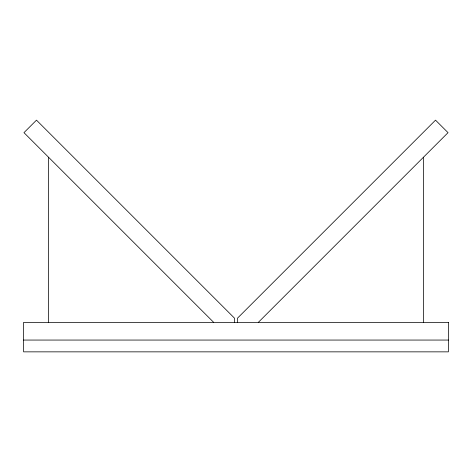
<?xml version="1.0" encoding="UTF-8"?>
<svg xmlns="http://www.w3.org/2000/svg" width="472" height="472" viewBox="0 0 472 472"><rect width="100%" height="100%" fill="white"/><g stroke="black" fill="none" stroke-linecap="round" stroke-linejoin="round"><path stroke-width="0.71" d="M258.32 322.37L448.034 132.656L435.52 120.148L237.475 318.199L237.475 322.37M23.6 340.058L448.4 340.058M213.68 322.37L23.966 132.656L36.48 120.148L234.525 318.199L234.525 322.37M423.425 157.264L423.425 322.37M48.575 157.264L48.575 322.37M448.4 322.37L23.6 322.37L23.6 351.852L448.4 351.852L448.4 322.37"/></g></svg>
